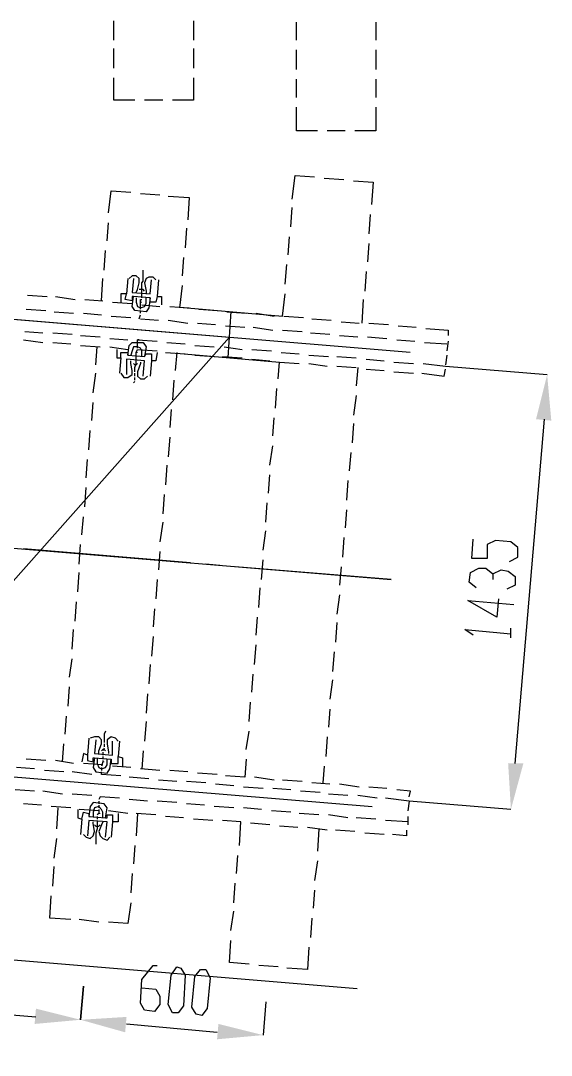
# Model space of a CAD drawing. Header units: millimetres. Extents: x -45 to 90, y -17 to 16.
# Drawn here: x 52.14 to 53.886, y -4.343 to -0.94 of the extents above; entities that cross this region are included whole.
import ezdxf

# ---------------------------------------------------------------- set-up
doc = ezdxf.new("R2010")
doc.units = ezdxf.units.MM
doc.layers.add('PDF_Geometry', color=7, linetype='Continuous')
doc.layers.add('PDF_Solid Fills', color=7, linetype='Continuous')

msp = doc.modelspace()

# ---------------------------------------------------------------- linework, layer by layer
at = {"color": 2}
for p, q in [((40.7692, -0.9801), (53.4212, -2.0305)), ((40.7071, -1.7275), (53.3591, -2.778)), ((40.645, -2.4749), (53.2971, -3.5254))]:
    msp.add_line(p, q, dxfattribs=at)
at = {"color": 4}
for p, q in [((52.6626, -1.8818), (53.0016, -1.9116)), ((52.8226, -2.0481), (52.8321, -1.8967)), ((50.5564, -4.54), (52.8268, -1.9812)), ((52.653, -2.0334), (52.9922, -2.0629))]:
    msp.add_line(p, q, dxfattribs=at)
at = {"color": 5}
msp.add_line((40.5954, -3.0729), (53.2474, -4.1233), dxfattribs=at)
at = {"color": 4}
msp.add_lwpolyline([(49.2328, -1.6828), (52.8268, -1.9812)], dxfattribs=at)
at = {"layer": 'PDF_Geometry', "lineweight": 25}
for points in [[(52.4469, -1.0039), (52.4469, -0.9397)], [(52.7082, -0.9397), (52.7082, -1.0039)], [(53.0474, -1.0039), (53.0474, -0.9443)], [(53.3087, -0.9443), (53.3087, -1.0039)], [(52.4469, -1.0956), (52.4469, -1.0314)], [(52.7082, -1.0314), (52.7082, -1.0956)], [(53.0474, -1.1002), (53.0474, -1.036)], [(53.3087, -1.036), (53.3087, -1.1002)], [(52.5157, -1.201), (52.4469, -1.201), (52.4469, -1.1277)], [(52.7082, -1.1277), (52.7082, -1.201), (52.6394, -1.201)], [(53.0474, -1.1919), (53.0474, -1.1323)], [(53.3087, -1.1323), (53.3087, -1.1919)], [(52.6074, -1.201), (52.5478, -1.201)], [(53.1162, -1.3019), (53.0474, -1.3019), (53.0474, -1.224)], [(53.3087, -1.224), (53.3087, -1.3019), (53.24, -1.3019)], [(53.2079, -1.3019), (53.1483, -1.3019)], [(53.0337, -1.5265), (53.0428, -1.4486), (53.1068, -1.4532)], [(53.1391, -1.4577), (53.2033, -1.4623)], [(53.2354, -1.4667), (53.2996, -1.4715), (53.295, -1.5448)], [(52.4286, -1.5724), (52.4377, -1.499), (52.5019, -1.5036)], [(52.5338, -1.5082), (52.5982, -1.5128)], [(52.6257, -1.5173), (52.6944, -1.5219), (52.6899, -1.5953)], [(53.0291, -1.6182), (53.0337, -1.554)], [(53.2904, -1.5769), (53.2858, -1.6411)], [(52.424, -1.664), (52.4286, -1.6044)], [(52.6853, -1.6228), (52.6807, -1.687)], [(53.0199, -1.7099), (53.0245, -1.6503)], [(52.4148, -1.7603), (52.4192, -1.6959)], [(53.2858, -1.6732), (53.2812, -1.7328)], [(52.6761, -1.719), (52.6715, -1.7786)], [(52.5386, -1.852), (52.5386, -1.8428), (52.5386, -1.8382), (52.5386, -1.8291), (52.5386, -1.8245), (52.5386, -1.8153), (52.5386, -1.8105), (52.5386, -1.8016), (52.5432, -1.797), (52.5432, -1.7878), (52.5432, -1.7832), (52.5432, -1.7741), (52.5432, -1.7695), (52.5432, -1.7603)], [(53.0108, -1.8061), (53.0153, -1.742)], [(53.2766, -1.7649), (53.272, -1.8291)], [(52.4057, -1.8612), (52.4102, -1.7878)], [(52.4927, -1.7878), (52.4882, -1.8382), (52.4698, -1.8382), (52.4698, -1.8657)], [(52.5203, -1.8336), (52.5248, -1.8245), (52.5294, -1.8016), (52.5294, -1.7878), (52.5203, -1.7786), (52.5065, -1.7786), (52.4973, -1.7878)], [(52.5111, -1.7878), (52.5065, -1.8336), (52.5661, -1.8382), (52.5707, -1.7924)], [(52.5844, -1.7924), (52.5753, -1.7832), (52.5615, -1.7832), (52.5523, -1.7878), (52.5478, -1.8016), (52.5523, -1.8291), (52.5523, -1.8382)], [(52.5936, -1.7924), (52.589, -1.8474), (52.6028, -1.8474), (52.6028, -1.8749)], [(52.5478, -1.8291), (52.5432, -1.8245), (52.5338, -1.8245), (52.5294, -1.8245)], [(52.6715, -1.8105), (52.6624, -1.8841)], [(52.1627, -1.8428), (52.2269, -1.8474)], [(52.2544, -1.8474), (52.3186, -1.8566)], [(52.3506, -1.8566), (52.4102, -1.8612)], [(52.4423, -1.8657), (52.5065, -1.8703)], [(52.589, -1.8474), (52.5844, -1.8657), (52.5661, -1.8657), (52.5661, -1.8566), (52.5661, -1.852), (52.5111, -1.8474), (52.5065, -1.8474), (52.5065, -1.8612), (52.4836, -1.8566), (52.4882, -1.8382)], [(52.5661, -1.852), (52.5615, -1.8841), (52.5523, -1.8978), (52.5157, -1.8932), (52.5065, -1.8795), (52.5111, -1.8474)], [(52.5203, -1.852), (52.5203, -1.8657), (52.5248, -1.8795), (52.5338, -1.8841), (52.5478, -1.8795), (52.5523, -1.8703), (52.5523, -1.852)], [(52.5338, -1.8887), (52.5338, -1.8795), (52.5338, -1.8749), (52.5338, -1.8657), (52.5338, -1.8566), (52.5386, -1.8566)], [(53.0016, -1.9116), (53.0108, -1.8382)], [(53.2675, -1.8566), (53.2629, -1.9345)], [(52.1581, -1.8887), (52.2223, -1.8932)], [(52.2498, -1.8978), (52.314, -1.9024)], [(52.3461, -1.9024), (52.4057, -1.907)], [(52.5338, -1.9024), (52.5338, -1.8932)], [(52.5386, -1.8749), (52.5982, -1.8795)], [(52.6303, -1.8795), (52.6944, -1.8841)], [(52.7265, -1.8887), (52.7861, -1.8932)], [(52.8182, -1.8978), (52.8824, -1.9024)], [(52.9145, -1.9024), (52.9741, -1.9116)], [(52.4377, -1.9116), (52.5019, -1.9162)], [(52.5294, -1.9207), (52.5338, -1.907)], [(52.5338, -1.9207), (52.5936, -1.9251)], [(52.6257, -1.9251), (52.6899, -1.9345)], [(52.722, -1.9345), (52.7815, -1.9391)], [(53.0062, -1.9116), (53.0703, -1.9162)], [(53.0979, -1.9207), (53.162, -1.9251)], [(53.1941, -1.9299), (53.2537, -1.9345)], [(53.2858, -1.9345), (53.35, -1.9391)], [(52.1535, -1.962), (52.2131, -1.9666)], [(52.2452, -1.9666), (52.3094, -1.9712)], [(52.8136, -1.9437), (52.8776, -1.9483)], [(52.9053, -1.9483), (52.9695, -1.9574)], [(53.0016, -1.9574), (53.0658, -1.962)], [(53.0933, -1.9666), (53.1574, -1.9712)], [(53.3821, -1.9437), (53.4417, -1.9483)], [(53.4737, -1.9528), (53.5471, -1.9574), (53.5471, -1.9758)], [(52.1489, -1.9895), (52.2131, -1.9987)], [(52.2452, -1.9987), (52.3046, -2.0033)], [(52.3369, -1.9758), (52.4011, -1.9803)], [(52.3369, -2.0078), (52.4011, -2.0124)], [(52.4332, -1.9849), (52.4927, -1.9895)], [(52.4698, -2.0491), (52.4698, -2.0308), (52.4927, -2.0308), (52.4927, -2.0397), (52.4973, -2.0078), (52.5065, -1.9987), (52.5432, -1.9987), (52.5523, -2.0124), (52.5478, -2.0445), (52.5523, -2.0353), (52.5707, -2.0353), (52.5707, -2.0583)], [(52.5294, -1.9895), (52.5248, -1.9895), (52.589, -1.9941)], [(52.5248, -2.017), (52.5248, -2.0033), (52.5248, -1.9895)], [(52.6211, -1.9987), (52.6807, -2.0033)], [(52.7128, -2.0078), (52.777, -2.0124)], [(53.1895, -1.9758), (53.2491, -1.9803)], [(53.2812, -1.9803), (53.3454, -1.9849)], [(53.3775, -1.9895), (53.4371, -1.9941)], [(53.4692, -1.9987), (53.5425, -2.0033)], [(53.5471, -1.9941), (53.5425, -2.0262)], [(52.3873, -2.072), (52.3919, -2.0124)], [(52.4332, -2.0124), (52.4927, -2.0216)], [(52.4561, -2.0216), (52.4561, -2.0491), (52.4698, -2.0491), (52.4652, -2.0995)], [(52.4927, -2.0397), (52.5478, -2.0445)], [(52.5386, -2.0445), (52.5386, -2.0262), (52.5338, -2.017), (52.5248, -2.0124), (52.5111, -2.0124), (52.5065, -2.0262), (52.5019, -2.0397)], [(52.5157, -2.0949), (52.5157, -2.0812), (52.5203, -2.0674), (52.5203, -2.0537), (52.5203, -2.0397), (52.5203, -2.0308), (52.5248, -2.0216), (52.589, -2.0262)], [(52.589, -2.0308), (52.5844, -2.0583), (52.5707, -2.0583), (52.5661, -2.1087)], [(52.6165, -2.0308), (52.6807, -2.0353)], [(52.6532, -2.0308), (52.6484, -2.0904)], [(52.7128, -2.0397), (52.777, -2.0445)], [(52.8091, -2.0124), (52.8686, -2.0216)], [(52.9007, -2.0216), (52.9649, -2.0262)], [(52.997, -2.0308), (53.0566, -2.0353)], [(53.0887, -2.0397), (53.1529, -2.0445)], [(53.5425, -2.0397), (53.5379, -2.072)], [(52.4698, -2.0995), (52.479, -2.1133), (52.4927, -2.1133), (52.5065, -2.1041), (52.5065, -2.0904), (52.5019, -2.0674), (52.5019, -2.0583)], [(52.5432, -2.1087), (52.5478, -2.0583), (52.4882, -2.0537), (52.4882, -2.1041)], [(52.5111, -2.0674), (52.5157, -2.072), (52.5203, -2.072), (52.5248, -2.0674)], [(52.5338, -2.0629), (52.5338, -2.0674), (52.5248, -2.0949), (52.5248, -2.1087), (52.5338, -2.1179), (52.5478, -2.1179), (52.5569, -2.1087)], [(52.8045, -2.0445), (52.8686, -2.0491)], [(52.9007, -2.0537), (52.9603, -2.0583)], [(52.9878, -2.1179), (52.9922, -2.0629), (53.0566, -2.0674)], [(53.0887, -2.0674), (53.1483, -2.0766)], [(53.1804, -2.0445), (53.2445, -2.0491)], [(53.2766, -2.0537), (53.336, -2.0583)], [(53.3683, -2.0629), (53.4325, -2.0674)], [(53.4646, -2.0674), (53.5379, -2.0766), (53.8726, -2.1041)], [(52.3781, -2.1637), (52.3873, -2.0995)], [(52.5157, -2.1087), (52.5157, -2.0995)], [(53.1804, -2.0766), (53.2445, -2.0812)], [(53.2491, -2.0812), (53.2445, -2.1408)], [(53.2766, -2.0858), (53.336, -2.0904)], [(53.3683, -2.0949), (53.4325, -2.0995)], [(53.46, -2.0995), (53.5333, -2.1087), (53.5379, -2.0858)], [(52.5111, -2.1316), (52.5157, -2.127)], [(52.5157, -2.1224), (52.5157, -2.1133)], [(52.644, -2.1224), (52.6394, -2.1866)], [(52.9787, -2.2141), (52.9832, -2.15)], [(53.2445, -2.1729), (53.2354, -2.2371)], [(52.3736, -2.2554), (52.3781, -2.1958)], [(52.6349, -2.2187), (52.6303, -2.2783)], [(52.9695, -2.3058), (52.9741, -2.2462)], [(53.2354, -2.2646), (53.2308, -2.3287)], [(53.7671, -3.3831), (53.8634, -2.2508)], [(52.3644, -2.3517), (52.369, -2.2875)], [(52.6303, -2.3104), (52.6257, -2.3746)], [(52.9603, -2.4021), (52.9695, -2.3379)], [(53.2262, -2.3608), (53.2214, -2.4204)], [(52.3552, -2.4433), (52.3598, -2.3836)], [(52.6211, -2.4021), (52.6165, -2.4663)], [(52.9557, -2.4938), (52.9603, -2.4342)], [(52.3506, -2.5396), (52.3552, -2.4754)], [(53.217, -2.4525), (53.2125, -2.5167)], [(52.6119, -2.4982), (52.6074, -2.5625)], [(52.9466, -2.59), (52.9512, -2.5258)], [(53.2125, -2.5488), (53.2079, -2.6084)], [(52.3415, -2.6313), (52.3461, -2.5717)], [(52.6074, -2.59), (52.5982, -2.6542)], [(52.9374, -2.6817), (52.9466, -2.6175)], [(53.2033, -2.6405), (53.1987, -2.7046)], [(53.7488, -2.7184), (53.7763, -2.7046), (53.7763, -2.6725), (53.7534, -2.6542), (53.703, -2.6496), (53.6755, -2.6634), (53.6755, -2.7092), (53.625, -2.7092), (53.6296, -2.645)], [(52.699, -2.723), (52.1489, -2.6771)], [(52.3323, -2.7274), (52.3369, -2.6634)], [(52.5982, -2.6863), (52.5936, -2.7459)], [(52.9328, -2.778), (52.9374, -2.7138)], [(52.3277, -2.8192), (52.3323, -2.7551)], [(52.7953, -2.7321), (52.7495, -2.7274)], [(53.3591, -2.778), (52.8457, -2.7367)], [(53.1941, -2.7367), (53.1895, -2.7963)], [(53.6388, -2.8055), (53.6159, -2.7871), (53.6204, -2.7551), (53.6479, -2.7413), (53.6709, -2.7413), (53.6938, -2.7596), (53.6938, -2.778)], [(53.6938, -2.7596), (53.7213, -2.7459), (53.7442, -2.7505), (53.7671, -2.7688), (53.7671, -2.7963), (53.7396, -2.8101)], [(52.589, -2.778), (52.5844, -2.842)], [(52.9237, -2.8697), (52.9282, -2.8055)], [(52.3186, -2.9155), (52.3231, -2.8513)], [(53.1895, -2.8284), (53.1804, -2.8926)], [(53.7121, -2.842), (53.7075, -2.9017), (53.6113, -2.8467), (53.7625, -2.8605)], [(52.5798, -2.8742), (52.5753, -2.9338)], [(52.9145, -2.9613), (52.9191, -2.9017)], [(53.1804, -2.9201), (53.1758, -2.9843)], [(52.3094, -3.0072), (52.314, -2.943)], [(53.6296, -2.9613), (53.6021, -2.943), (53.7534, -2.9566)], [(53.7534, -2.9705), (53.7534, -2.9384)], [(52.5753, -2.9659), (52.5707, -3.0301)], [(52.9099, -3.0576), (52.9145, -2.9934)], [(53.1712, -3.0164), (53.1666, -3.0805)], [(52.3002, -3.0989), (52.3094, -3.0393)], [(52.5661, -3.0576), (52.5615, -3.1218)], [(52.9007, -3.1493), (52.9053, -3.0897)], [(52.2956, -3.1951), (52.3002, -3.131)], [(53.1666, -3.108), (53.1574, -3.1722)], [(52.5569, -3.1539), (52.5523, -3.2181)], [(52.8916, -3.2456), (52.8962, -3.1814)], [(52.2865, -3.2868), (52.291, -3.2272)], [(53.1574, -3.2043), (53.1529, -3.2639)], [(52.5523, -3.2456), (52.5478, -3.3097)], [(52.3644, -3.3004), (52.3598, -3.3556), (52.3461, -3.351), (52.3415, -3.3785)], [(52.3965, -3.351), (52.3965, -3.3418), (52.4057, -3.3189), (52.4057, -3.3051), (52.3965, -3.296), (52.3827, -3.296), (52.369, -3.3004)], [(52.4192, -3.2776), (52.4148, -3.2868), (52.4148, -3.3004), (52.4148, -3.3143)], [(52.4607, -3.3097), (52.4515, -3.3004), (52.4377, -3.296), (52.424, -3.3051), (52.424, -3.3189), (52.4286, -3.3464), (52.4286, -3.351)], [(52.8824, -3.3372), (52.8916, -3.2776)], [(53.1483, -3.296), (53.1437, -3.3602)], [(52.2773, -3.3785), (52.2819, -3.3189)], [(52.3873, -3.3051), (52.3827, -3.351), (52.4423, -3.3556), (52.4423, -3.3097)], [(52.4148, -3.3327), (52.4102, -3.3418)], [(52.4148, -3.3189), (52.4148, -3.3281)], [(52.4652, -3.3097), (52.4607, -3.3602), (52.4744, -3.3647), (52.4744, -3.3922)], [(52.2223, -3.3739), (52.1581, -3.3693)], [(52.3598, -3.3556), (52.3598, -3.3739), (52.3781, -3.3785), (52.3781, -3.3647), (52.3827, -3.3647), (52.4377, -3.3693), (52.4377, -3.3831), (52.4607, -3.3831), (52.4607, -3.3602)], [(52.3827, -3.3647), (52.3781, -3.3968), (52.3873, -3.4106), (52.424, -3.415), (52.4332, -3.4014), (52.4377, -3.3693)], [(52.3919, -3.3647), (52.3919, -3.3831), (52.3965, -3.3968), (52.4057, -3.4014), (52.4192, -3.3968), (52.424, -3.3877), (52.424, -3.3693)], [(52.4192, -3.3418), (52.4148, -3.3372), (52.4102, -3.3372), (52.4057, -3.3418)], [(52.4102, -3.3464), (52.4102, -3.3556)], [(52.4102, -3.3602), (52.4102, -3.3693)], [(52.5432, -3.3418), (52.5386, -3.4014)], [(52.8824, -3.3693), (52.8776, -3.4289), (52.8136, -3.4243)], [(52.1856, -3.4014), (52.126, -3.3968)], [(52.314, -3.3831), (52.2544, -3.3739)], [(52.4102, -3.3877), (52.3461, -3.3831)], [(52.4102, -3.3739), (52.4102, -3.3785), (52.4057, -3.3922)], [(52.4057, -3.3968), (52.4057, -3.406)], [(52.5019, -3.3968), (52.4423, -3.3922)], [(52.5982, -3.406), (52.5338, -3.4014)], [(53.1391, -3.3922), (53.1345, -3.4473)], [(52.2819, -3.4106), (52.2177, -3.406)], [(52.3736, -3.4198), (52.3094, -3.4106)], [(52.4698, -3.4243), (52.4057, -3.4198), (52.4057, -3.4106)], [(52.5615, -3.4335), (52.4973, -3.4289)], [(52.6899, -3.4106), (52.6303, -3.406)], [(52.7861, -3.4198), (52.722, -3.415)], [(52.9741, -3.4381), (52.9099, -3.4289)], [(52.1856, -3.4748), (52.1214, -3.4702)], [(52.6532, -3.4427), (52.5936, -3.4381)], [(52.7495, -3.4473), (52.6853, -3.4427)], [(52.8411, -3.4564), (52.7815, -3.4518)], [(52.9374, -3.4656), (52.8732, -3.461)], [(53.0291, -3.4702), (52.9695, -3.4656)], [(53.0658, -3.4427), (53.0016, -3.4381)], [(53.1574, -3.4518), (53.0979, -3.4473)], [(53.2537, -3.461), (53.1895, -3.4518)], [(53.3454, -3.4656), (53.2858, -3.461)], [(53.4187, -3.4931), (53.4233, -3.4748), (53.3775, -3.4702)], [(52.2773, -3.4839), (52.2131, -3.4748)], [(52.3736, -3.4885), (52.3094, -3.4839)], [(52.4652, -3.4977), (52.4011, -3.4931), (52.3965, -3.5023)], [(52.5569, -3.5069), (52.4973, -3.5023)], [(53.1254, -3.4793), (53.0612, -3.4748)], [(53.217, -3.4885), (53.1529, -3.4839)], [(53.3133, -3.4977), (53.2491, -3.4885)], [(53.7534, -3.5344), (53.4187, -3.5069), (53.3408, -3.4977)], [(52.2085, -3.5206), (52.1489, -3.516)], [(52.3046, -3.5296), (52.2406, -3.5252)], [(52.259, -3.5985), (52.2635, -3.5296)], [(52.3277, -3.5344), (52.3277, -3.5619), (52.3415, -3.5664), (52.3369, -3.6169)], [(52.3965, -3.5389), (52.3323, -3.5344)], [(52.4192, -3.5619), (52.424, -3.5296), (52.4148, -3.516), (52.3781, -3.5114), (52.369, -3.5252), (52.3644, -3.5573), (52.4192, -3.5619), (52.424, -3.5619), (52.424, -3.5527), (52.4423, -3.5527), (52.4423, -3.5756)], [(52.4102, -3.5619), (52.4102, -3.5435), (52.4057, -3.5344), (52.3965, -3.5252), (52.3827, -3.5296), (52.3781, -3.5435), (52.3781, -3.5573)], [(52.3965, -3.5344), (52.3965, -3.5481), (52.3919, -3.5527)], [(52.3965, -3.5069), (52.3965, -3.516)], [(52.3965, -3.5206), (52.3965, -3.5296)], [(52.4927, -3.5481), (52.4286, -3.5389)], [(52.6532, -3.5114), (52.589, -3.5069)], [(52.7449, -3.5206), (52.6853, -3.516)], [(52.8411, -3.5296), (52.777, -3.5252)], [(52.9328, -3.5344), (52.8732, -3.5296)], [(53.0291, -3.5435), (52.9649, -3.5389)], [(53.4187, -3.5069), (53.4142, -3.5389)], [(52.3415, -3.5664), (52.3461, -3.5435), (52.3644, -3.5481), (52.3644, -3.5573), (52.369, -3.5573)], [(52.4192, -3.626), (52.424, -3.5756), (52.3644, -3.571), (52.3598, -3.6215)], [(52.3919, -3.571), (52.3919, -3.5848), (52.3919, -3.5985), (52.3873, -3.6123), (52.3873, -3.626), (52.3873, -3.6398), (52.3873, -3.649)], [(52.3919, -3.5573), (52.3919, -3.5664)], [(52.4607, -3.5481), (52.4607, -3.5756), (52.4423, -3.5756), (52.4377, -3.626)], [(52.5844, -3.5527), (52.5203, -3.5481)], [(52.5248, -3.5481), (52.5203, -3.6215)], [(52.6761, -3.5619), (52.6165, -3.5573)], [(52.7724, -3.571), (52.7082, -3.5664)], [(52.8595, -3.6535), (52.8641, -3.5756), (52.8045, -3.571)], [(53.1208, -3.5527), (53.0566, -3.5481)], [(53.217, -3.5619), (53.1529, -3.5527)], [(53.3087, -3.5664), (53.2445, -3.5619)], [(53.4142, -3.5756), (53.3408, -3.571)], [(53.4142, -3.5573), (53.4142, -3.5848)], [(52.3461, -3.6169), (52.3552, -3.626), (52.369, -3.6306), (52.3781, -3.6215), (52.3827, -3.6077), (52.3781, -3.5802), (52.3781, -3.5756)], [(52.3827, -3.5848), (52.3873, -3.5894), (52.3965, -3.5894), (52.4011, -3.5848)], [(52.4102, -3.5756), (52.4057, -3.5848), (52.3965, -3.6077), (52.4011, -3.6215), (52.4102, -3.6306), (52.424, -3.6352), (52.4332, -3.626)], [(52.9603, -3.5848), (52.8962, -3.5802)], [(53.052, -3.5939), (52.9922, -3.5894)], [(53.1483, -3.6031), (53.0841, -3.5939)], [(53.1208, -3.5985), (53.1162, -3.6719)], [(53.24, -3.6077), (53.1758, -3.6031)], [(53.4096, -3.6031), (53.4096, -3.6215), (53.3637, -3.6169)], [(52.2498, -3.6948), (52.259, -3.6306)], [(53.336, -3.6169), (53.272, -3.6123)], [(52.5157, -3.6535), (52.5111, -3.7131)], [(52.8503, -3.7452), (52.8549, -3.6856)], [(53.1162, -3.704), (53.1068, -3.7681)], [(52.2452, -3.7865), (52.2498, -3.7223)], [(52.5065, -3.7452), (52.5019, -3.8094)], [(52.8411, -3.8415), (52.8457, -3.7773)], [(53.1068, -3.8002), (53.1024, -3.8598)], [(52.3046, -3.8965), (52.236, -3.8919), (52.2406, -3.8186)], [(52.5019, -3.8415), (52.4927, -3.9103), (52.4286, -3.9057)], [(52.832, -3.9332), (52.8411, -3.869)], [(52.3965, -3.9057), (52.3323, -3.8965)], [(53.0979, -3.8919), (53.0933, -3.9561)], [(52.8916, -4.0432), (52.8274, -4.0386), (52.832, -3.9653)], [(49.4993, -3.9928), (52.19, -4.2172)], [(53.0887, -3.988), (53.0841, -4.0615), (53.0153, -4.0569)], [(52.5386, -4.1211), (52.5844, -4.1257), (52.5982, -4.1486), (52.5982, -4.1761), (52.5798, -4.1991), (52.5478, -4.1945), (52.5338, -4.1715), (52.5386, -4.0936), (52.5753, -4.0478), (52.589, -4.0478)], [(52.9878, -4.0524), (52.9237, -4.0478)], [(52.9466, -4.167), (52.9374, -4.277)], [(52.4882, -4.2403), (52.7861, -4.2678)]]:
    msp.add_lwpolyline(points, dxfattribs=at)
at = {"layer": 'PDF_Geometry', "lineweight": 9}
for points in [[(52.5338, -1.8657), (52.5386, -1.8657)], [(52.5248, -1.9895), (52.5294, -1.9895)], [(52.5203, -2.0308), (52.5248, -2.0308)], [(52.4102, -3.3785), (52.4148, -3.3785)], [(52.4057, -3.4198), (52.4102, -3.4198)], [(52.3965, -3.5481), (52.4011, -3.5481)]]:
    msp.add_lwpolyline(points, dxfattribs=at)
at = {"layer": 'PDF_Geometry', "lineweight": 25}
for points in [[(52.6394, -4.2036), (52.6257, -4.1761), (52.6349, -4.0799), (52.6532, -4.0524), (52.6669, -4.0569), (52.6807, -4.0799), (52.6761, -4.1807), (52.6578, -4.2036)], [(52.7174, -4.2082), (52.7036, -4.1853), (52.7128, -4.0845), (52.7311, -4.0615), (52.7495, -4.0615), (52.763, -4.089), (52.754, -4.1899), (52.7357, -4.2128)], [(52.3369, -4.2266), (52.3461, -4.1165)]]:
    msp.add_lwpolyline(points, close=True, dxfattribs=at)
at = {"layer": 'PDF_Solid Fills', "transparency": 33554559}
for points in [[(53.8359, -2.2508), (53.8863, -2.2554), (53.8726, -2.1041)], [(53.7442, -3.3831), (53.7944, -3.3831), (53.7534, -3.5344)], [(52.19, -4.1899), (52.1856, -4.2403), (52.3369, -4.2266)], [(52.4882, -4.2172), (52.4836, -4.2678), (52.3369, -4.2266)], [(52.7907, -4.2403), (52.7861, -4.2907), (52.9374, -4.277)]]:
    msp.add_solid(points, dxfattribs=at)

doc.saveas('drawing.dxf')
